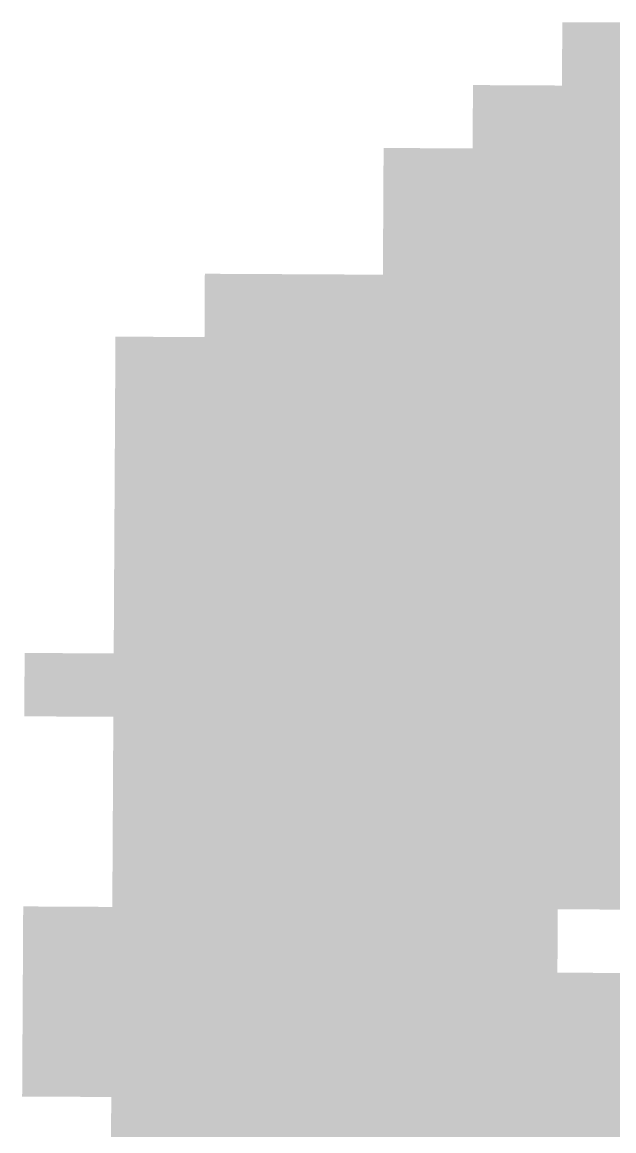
# Model space of a CAD drawing. Header units: inches. Extents: x 267136 to 306747, y 5028981 to 5062930.
# Drawn here: x 269605 to 272851, y 5035057 to 5041133 of the extents above; entities that cross this region are included whole.
import ezdxf

# ---------------------------------------------------------------- set-up
doc = ezdxf.new("R2010")
doc.units = ezdxf.units.IN
doc.header["$MEASUREMENT"] = 0

msp = doc.modelspace()

# ---------------------------------------------------------------- hatches: boundary and pattern name
for points in [[(273054.979, 5040783.504), (273022.42, 5040783.669), (272957.303, 5040783.999), (272892.184, 5040784.33), (272827.066, 5040784.661), (272761.947, 5040784.993), (272631.713, 5040785.659), (272566.594, 5040785.993), (272566.832, 5040832.298), (272567.307, 5040924.906), (272567.783, 5041017.515), (272568.258, 5041110.124), (272568.377, 5041133.276), (272633.492, 5041132.942), (272698.605, 5041132.609), (272763.721, 5041132.276), (272828.836, 5041131.944), (272893.949, 5041131.613), (272959.064, 5041131.282), (273024.178, 5041130.952), (273056.736, 5041130.787), (273056.619, 5041107.635), (273056.15, 5041015.026), (273055.682, 5040922.417), (273055.213, 5040829.809), (273054.979, 5040783.504)], [(272564.811, 5040438.71), (272499.689, 5040439.045), (272434.568, 5040439.381), (272369.445, 5040439.717), (272239.203, 5040440.391), (272174.082, 5040440.729), (272108.959, 5040441.068), (272076.398, 5040441.238), (272076.52, 5040464.39), (272077.002, 5040556.999), (272077.484, 5040649.607), (272077.969, 5040742.216), (272078.209, 5040788.521), (272110.768, 5040788.351), (272175.887, 5040788.012), (272241.004, 5040787.674), (272306.123, 5040787.336), (272436.357, 5040786.664), (272501.477, 5040786.328), (272566.594, 5040785.993), (272566.355, 5040739.689), (272565.881, 5040647.08), (272565.404, 5040554.472), (272564.93, 5040461.863), (272564.811, 5040438.71)], [(273053.223, 5040436.221), (273020.662, 5040436.386), (272955.539, 5040436.716), (272825.297, 5040437.378), (272760.176, 5040437.71), (272695.053, 5040438.043), (272629.932, 5040438.376), (272564.811, 5040438.71), (272564.93, 5040461.863), (272565.404, 5040554.472), (272565.881, 5040647.08), (272566.355, 5040739.689), (272566.594, 5040785.993), (272631.713, 5040785.659), (272761.947, 5040784.993), (272827.066, 5040784.661), (272892.184, 5040784.33), (272957.303, 5040783.999), (273022.42, 5040783.669), (273054.979, 5040783.504), (273054.744, 5040737.2), (273054.275, 5040644.591), (273053.809, 5040551.982), (273053.34, 5040459.374), (273053.223, 5040436.221)], [(272074.588, 5040093.955), (272042.025, 5040094.125), (271976.9, 5040094.465), (271846.65, 5040095.147), (271651.275, 5040096.176), (271586.15, 5040096.521), (271586.639, 5040189.129), (271587.619, 5040374.347), (271587.986, 5040443.803), (271653.109, 5040443.459), (271718.23, 5040443.115), (271783.352, 5040442.772), (271848.473, 5040442.43), (271913.596, 5040442.088), (272043.838, 5040441.408), (272076.398, 5040441.238), (272076.037, 5040371.781), (272075.555, 5040279.172), (272075.07, 5040186.564), (272074.588, 5040093.955)], [(272563.027, 5040091.428), (272497.902, 5040091.763), (272432.777, 5040092.098), (272367.652, 5040092.435), (272302.527, 5040092.771), (272237.4, 5040093.108), (272107.15, 5040093.786), (272074.588, 5040093.955), (272075.07, 5040186.564), (272075.555, 5040279.172), (272076.037, 5040371.781), (272076.398, 5040441.238), (272108.959, 5040441.068), (272174.082, 5040440.729), (272239.203, 5040440.391), (272369.445, 5040439.717), (272434.568, 5040439.381), (272499.689, 5040439.045), (272564.811, 5040438.71), (272564.453, 5040369.254), (272563.979, 5040276.646), (272563.502, 5040184.037), (272563.027, 5040091.428)], [(273051.467, 5040088.939), (273018.904, 5040089.104), (272953.777, 5040089.434), (272888.652, 5040089.764), (272758.402, 5040090.428), (272628.152, 5040091.094), (272563.027, 5040091.428), (272563.502, 5040184.037), (272563.979, 5040276.646), (272564.453, 5040369.254), (272564.811, 5040438.71), (272629.932, 5040438.376), (272695.053, 5040438.043), (272760.176, 5040437.71), (272825.297, 5040437.378), (272955.539, 5040436.716), (273020.662, 5040436.386), (273053.223, 5040436.221), (273052.871, 5040366.765), (273052.402, 5040274.156), (273051.934, 5040181.547), (273051.467, 5040088.939)], [(272072.777, 5039746.673), (272040.213, 5039746.843), (271975.084, 5039747.183), (271909.955, 5039747.524), (271844.828, 5039747.865), (271779.699, 5039748.208), (271714.57, 5039748.55), (271584.312, 5039749.238), (271584.68, 5039818.694), (271586.15, 5040096.521), (271651.275, 5040096.176), (271846.65, 5040095.147), (271976.9, 5040094.465), (272042.025, 5040094.125), (272074.588, 5040093.955), (272074.105, 5040001.347), (272073.141, 5039816.129), (272072.777, 5039746.673)], [(272561.244, 5039744.146), (272496.115, 5039744.48), (272365.857, 5039745.152), (272300.729, 5039745.489), (272235.6, 5039745.826), (272170.471, 5039746.165), (272105.342, 5039746.503), (272072.777, 5039746.673), (272073.141, 5039816.129), (272074.105, 5040001.347), (272074.588, 5040093.955), (272107.15, 5040093.786), (272237.4, 5040093.108), (272302.527, 5040092.771), (272367.652, 5040092.435), (272432.777, 5040092.098), (272563.027, 5040091.428), (272562.551, 5039998.819), (272562.076, 5039906.211), (272561.6, 5039813.602), (272561.244, 5039744.146)], [(273049.709, 5039741.656), (273017.145, 5039741.821), (272952.016, 5039742.151), (272886.889, 5039742.482), (272821.76, 5039742.813), (272756.631, 5039743.146), (272691.502, 5039743.478), (272561.244, 5039744.146), (272561.6, 5039813.602), (272562.076, 5039906.211), (272562.551, 5039998.819), (272563.027, 5040091.428), (272628.152, 5040091.094), (272758.402, 5040090.428), (272888.652, 5040089.764), (272953.777, 5040089.434), (273018.904, 5040089.104), (273051.467, 5040088.939), (273050.998, 5039996.33), (273050.529, 5039903.722), (273050.061, 5039811.113), (273049.709, 5039741.656)], [(271093.982, 5039404.559), (271061.416, 5039404.734), (270996.283, 5039405.084), (270931.15, 5039405.435), (270866.02, 5039405.787), (270800.887, 5039406.139), (270735.754, 5039406.492), (270605.488, 5039407.2), (270605.742, 5039453.504), (270607.254, 5039731.331), (270607.381, 5039754.482), (270737.639, 5039753.774), (270802.768, 5039753.421), (270867.896, 5039753.069), (270933.023, 5039752.717), (270998.152, 5039752.367), (271063.281, 5039752.016), (271095.846, 5039751.841), (271095.723, 5039728.689), (271095.225, 5039636.081), (271094.729, 5039543.472), (271094.23, 5039450.863), (271093.982, 5039404.559)], [(271582.475, 5039401.956), (271517.342, 5039402.301), (271452.211, 5039402.646), (271387.078, 5039402.993), (271321.945, 5039403.339), (271256.812, 5039403.687), (271191.68, 5039404.036), (271126.549, 5039404.384), (271093.982, 5039404.559), (271094.23, 5039450.863), (271094.729, 5039543.472), (271095.225, 5039636.081), (271095.723, 5039728.689), (271095.846, 5039751.841), (271128.41, 5039751.667), (271193.539, 5039751.317), (271258.668, 5039750.969), (271388.926, 5039750.275), (271519.184, 5039749.583), (271584.312, 5039749.238), (271584.189, 5039726.086), (271583.699, 5039633.478), (271583.209, 5039540.869), (271582.721, 5039448.26), (271582.475, 5039401.956)], [(272070.969, 5039399.391), (272038.402, 5039399.561), (271973.27, 5039399.901), (271843.004, 5039400.583), (271777.871, 5039400.925), (271712.74, 5039401.268), (271647.607, 5039401.612), (271582.475, 5039401.956), (271582.721, 5039448.26), (271583.209, 5039540.869), (271583.699, 5039633.478), (271584.189, 5039726.086), (271584.312, 5039749.238), (271714.57, 5039748.55), (271779.699, 5039748.208), (271844.828, 5039747.865), (271909.955, 5039747.524), (271975.084, 5039747.183), (272040.213, 5039746.843), (272072.777, 5039746.673), (272072.658, 5039723.521), (272072.174, 5039630.912), (272071.691, 5039538.304), (272071.209, 5039445.695), (272070.969, 5039399.391)], [(272559.461, 5039396.863), (272494.328, 5039397.198), (272429.195, 5039397.534), (272364.064, 5039397.87), (272298.932, 5039398.207), (272233.799, 5039398.544), (272168.666, 5039398.882), (272103.533, 5039399.221), (272070.969, 5039399.391), (272071.209, 5039445.695), (272071.691, 5039538.304), (272072.174, 5039630.912), (272072.658, 5039723.521), (272072.777, 5039746.673), (272105.342, 5039746.503), (272170.471, 5039746.165), (272235.6, 5039745.826), (272300.729, 5039745.489), (272365.857, 5039745.152), (272496.115, 5039744.48), (272561.244, 5039744.146), (272561.125, 5039720.994), (272560.65, 5039628.385), (272560.174, 5039535.776), (272559.699, 5039443.168), (272559.461, 5039396.863)], [(273047.953, 5039394.375), (273015.387, 5039394.539), (272950.256, 5039394.869), (272819.99, 5039395.531), (272754.857, 5039395.863), (272689.725, 5039396.196), (272624.594, 5039396.529), (272559.461, 5039396.863), (272559.699, 5039443.168), (272560.174, 5039535.776), (272560.65, 5039628.385), (272561.125, 5039720.994), (272561.244, 5039744.146), (272691.502, 5039743.478), (272756.631, 5039743.146), (272821.76, 5039742.813), (272886.889, 5039742.482), (272952.016, 5039742.151), (273017.145, 5039741.821), (273049.709, 5039741.656), (273049.592, 5039718.504), (273049.125, 5039625.896), (273048.656, 5039533.287), (273048.187, 5039440.679), (273047.953, 5039394.375)], [(270603.598, 5039059.918), (270538.463, 5039060.273), (270408.189, 5039060.985), (270343.055, 5039061.343), (270277.918, 5039061.7), (270212.781, 5039062.059), (270147.646, 5039062.418), (270115.078, 5039062.598), (270115.205, 5039085.75), (270115.717, 5039178.358), (270116.229, 5039270.967), (270116.74, 5039363.575), (270116.996, 5039409.879), (270149.562, 5039409.7), (270279.828, 5039408.982), (270344.959, 5039408.625), (270475.225, 5039407.911), (270540.357, 5039407.555), (270605.488, 5039407.2), (270604.732, 5039268.288), (270604.229, 5039175.679), (270603.725, 5039083.07), (270603.598, 5039059.918)], [(271092.117, 5039057.277), (271059.551, 5039057.452), (270994.414, 5039057.802), (270929.277, 5039058.153), (270864.143, 5039058.505), (270799.006, 5039058.857), (270733.869, 5039059.21), (270668.734, 5039059.564), (270603.598, 5039059.918), (270603.725, 5039083.07), (270604.229, 5039175.679), (270604.732, 5039268.288), (270605.488, 5039407.2), (270735.754, 5039406.492), (270800.887, 5039406.139), (270866.02, 5039405.787), (270931.15, 5039405.435), (270996.283, 5039405.084), (271061.416, 5039404.734), (271093.982, 5039404.559), (271093.734, 5039358.255), (271093.236, 5039265.646), (271092.738, 5039173.038), (271092.242, 5039080.429), (271092.117, 5039057.277)], [(271580.639, 5039054.674), (271515.502, 5039055.019), (271450.365, 5039055.364), (271385.23, 5039055.71), (271320.094, 5039056.058), (271254.957, 5039056.405), (271189.822, 5039056.753), (271124.686, 5039057.103), (271092.117, 5039057.277), (271092.242, 5039080.429), (271092.738, 5039173.038), (271093.236, 5039265.646), (271093.734, 5039358.255), (271093.982, 5039404.559), (271126.549, 5039404.384), (271191.68, 5039404.036), (271256.812, 5039403.687), (271321.945, 5039403.339), (271387.078, 5039402.993), (271452.211, 5039402.646), (271517.342, 5039402.301), (271582.475, 5039401.956), (271582.23, 5039355.651), (271581.25, 5039170.435), (271580.76, 5039077.826), (271580.639, 5039054.674)], [(272069.158, 5039052.109), (272036.59, 5039052.278), (271971.453, 5039052.619), (271906.318, 5039052.959), (271841.182, 5039053.301), (271776.045, 5039053.643), (271710.91, 5039053.986), (271645.773, 5039054.33), (271580.639, 5039054.674), (271580.76, 5039077.826), (271581.25, 5039170.435), (271582.23, 5039355.651), (271582.475, 5039401.956), (271647.607, 5039401.612), (271712.74, 5039401.268), (271777.871, 5039400.925), (271843.004, 5039400.583), (271973.27, 5039399.901), (272038.402, 5039399.561), (272070.969, 5039399.391), (272070.727, 5039353.086), (272070.244, 5039260.478), (272069.762, 5039167.869), (272069.279, 5039075.261), (272069.158, 5039052.109)], [(272557.678, 5039049.582), (272492.541, 5039049.916), (272427.406, 5039050.251), (272362.27, 5039050.588), (272297.133, 5039050.925), (272231.998, 5039051.262), (272166.861, 5039051.6), (272101.727, 5039051.939), (272069.158, 5039052.109), (272069.279, 5039075.261), (272069.762, 5039167.869), (272070.244, 5039260.478), (272070.727, 5039353.086), (272070.969, 5039399.391), (272103.533, 5039399.221), (272168.666, 5039398.882), (272233.799, 5039398.544), (272298.932, 5039398.207), (272364.064, 5039397.87), (272429.195, 5039397.534), (272494.328, 5039397.198), (272559.461, 5039396.863), (272559.223, 5039350.559), (272558.748, 5039257.951), (272558.271, 5039165.342), (272557.797, 5039072.733), (272557.678, 5039049.582)], [(273046.197, 5039047.092), (273013.629, 5039047.257), (272948.494, 5039047.587), (272883.357, 5039047.918), (272818.221, 5039048.249), (272753.086, 5039048.581), (272687.949, 5039048.914), (272622.814, 5039049.248), (272557.678, 5039049.582), (272557.797, 5039072.733), (272558.271, 5039165.342), (272558.748, 5039257.951), (272559.223, 5039350.559), (272559.461, 5039396.863), (272624.594, 5039396.529), (272689.725, 5039396.196), (272754.857, 5039395.863), (272819.99, 5039395.531), (272950.256, 5039394.869), (273015.387, 5039394.539), (273047.953, 5039394.375), (273047.719, 5039348.07), (273047.252, 5039255.461), (273046.314, 5039070.245), (273046.197, 5039047.092)], [(270601.707, 5038712.637), (270536.566, 5038712.991), (270471.428, 5038713.348), (270406.289, 5038713.704), (270341.148, 5038714.061), (270276.01, 5038714.419), (270210.869, 5038714.777), (270145.73, 5038715.136), (270113.16, 5038715.315), (270113.672, 5038807.924), (270114.184, 5038900.532), (270114.695, 5038993.142), (270115.078, 5039062.598), (270147.646, 5039062.418), (270212.781, 5039062.059), (270277.918, 5039061.7), (270343.055, 5039061.343), (270408.189, 5039060.985), (270538.463, 5039060.273), (270603.598, 5039059.918), (270603.221, 5038990.462), (270602.715, 5038897.854), (270602.211, 5038805.245), (270601.707, 5038712.637)], [(271090.254, 5038709.995), (271057.684, 5038710.17), (270992.545, 5038710.521), (270927.404, 5038710.871), (270862.266, 5038711.224), (270797.125, 5038711.575), (270731.986, 5038711.929), (270666.846, 5038712.282), (270601.707, 5038712.637), (270602.211, 5038805.245), (270602.715, 5038897.854), (270603.221, 5038990.462), (270603.598, 5039059.918), (270668.734, 5039059.564), (270733.869, 5039059.21), (270799.006, 5039058.857), (270864.143, 5039058.505), (270929.277, 5039058.153), (270994.414, 5039057.802), (271059.551, 5039057.452), (271092.117, 5039057.277), (271091.744, 5038987.82), (271091.248, 5038895.212), (271090.75, 5038802.604), (271090.254, 5038709.995)], [(271578.801, 5038707.393), (271513.662, 5038707.737), (271448.521, 5038708.083), (271383.383, 5038708.429), (271318.242, 5038708.775), (271253.104, 5038709.123), (271187.963, 5038709.472), (271122.824, 5038709.82), (271090.254, 5038709.995), (271090.75, 5038802.604), (271091.248, 5038895.212), (271091.744, 5038987.82), (271092.117, 5039057.277), (271124.686, 5039057.103), (271189.822, 5039056.753), (271254.957, 5039056.405), (271320.094, 5039056.058), (271385.23, 5039055.71), (271450.365, 5039055.364), (271580.639, 5039054.674), (271580.27, 5038985.218), (271579.781, 5038892.609), (271578.801, 5038707.393)], [(272067.348, 5038704.827), (272034.777, 5038704.997), (271969.639, 5038705.337), (271904.498, 5038705.678), (271839.359, 5038706.02), (271774.219, 5038706.361), (271709.08, 5038706.704), (271643.939, 5038707.048), (271578.801, 5038707.393), (271579.781, 5038892.609), (271580.27, 5038985.218), (271580.639, 5039054.674), (271645.773, 5039054.33), (271710.91, 5039053.986), (271776.045, 5039053.643), (271841.182, 5039053.301), (271906.318, 5039052.959), (271971.453, 5039052.619), (272036.59, 5039052.278), (272069.158, 5039052.109), (272068.795, 5038982.652), (272068.312, 5038890.044), (272067.83, 5038797.436), (272067.348, 5038704.827)], [(272555.895, 5038702.3), (272490.756, 5038702.635), (272425.615, 5038702.97), (272360.477, 5038703.306), (272295.336, 5038703.643), (272230.197, 5038703.98), (272165.057, 5038704.318), (272099.918, 5038704.657), (272067.348, 5038704.827), (272067.83, 5038797.436), (272068.312, 5038890.044), (272068.795, 5038982.652), (272069.158, 5039052.109), (272101.727, 5039051.939), (272166.861, 5039051.6), (272231.998, 5039051.262), (272297.133, 5039050.925), (272362.27, 5039050.588), (272427.406, 5039050.251), (272492.541, 5039049.916), (272557.678, 5039049.582), (272557.32, 5038980.125), (272556.846, 5038887.517), (272556.369, 5038794.908), (272555.895, 5038702.3)], [(273044.441, 5038699.811), (273011.871, 5038699.976), (272946.732, 5038700.306), (272881.592, 5038700.636), (272816.453, 5038700.968), (272751.312, 5038701.3), (272686.174, 5038701.632), (272621.033, 5038701.966), (272555.895, 5038702.3), (272556.369, 5038794.908), (272556.846, 5038887.517), (272557.32, 5038980.125), (272557.678, 5039049.582), (272622.814, 5039049.248), (272687.949, 5039048.914), (272753.086, 5039048.581), (272818.221, 5039048.249), (272883.357, 5039047.918), (272948.494, 5039047.587), (273013.629, 5039047.257), (273046.197, 5039047.092), (273045.846, 5038977.636), (273045.379, 5038885.027), (273044.441, 5038699.811)], [(270599.816, 5038365.354), (270534.672, 5038365.71), (270469.529, 5038366.065), (270404.387, 5038366.422), (270339.244, 5038366.779), (270274.1, 5038367.137), (270208.957, 5038367.495), (270143.814, 5038367.854), (270111.242, 5038368.034), (270111.625, 5038437.49), (270112.137, 5038530.099), (270112.648, 5038622.707), (270113.16, 5038715.315), (270145.73, 5038715.136), (270210.869, 5038714.777), (270276.01, 5038714.419), (270341.148, 5038714.061), (270406.289, 5038713.704), (270471.428, 5038713.348), (270536.566, 5038712.991), (270601.707, 5038712.637), (270601.203, 5038620.028), (270600.699, 5038527.42), (270600.193, 5038434.812), (270599.816, 5038365.354)], [(271088.391, 5038362.714), (271055.818, 5038362.889), (270990.676, 5038363.239), (270925.531, 5038363.59), (270860.389, 5038363.941), (270795.246, 5038364.294), (270730.102, 5038364.646), (270664.959, 5038365.001), (270599.816, 5038365.354), (270600.193, 5038434.812), (270600.699, 5038527.42), (270601.203, 5038620.028), (270601.707, 5038712.637), (270666.846, 5038712.282), (270731.986, 5038711.929), (270797.125, 5038711.575), (270862.266, 5038711.224), (270927.404, 5038710.871), (270992.545, 5038710.521), (271057.684, 5038710.17), (271090.254, 5038709.995), (271089.756, 5038617.387), (271089.26, 5038524.778), (271088.762, 5038432.17), (271088.391, 5038362.714)], [(271576.963, 5038360.11), (271511.82, 5038360.455), (271446.678, 5038360.801), (271381.535, 5038361.147), (271316.391, 5038361.494), (271186.105, 5038362.19), (271120.961, 5038362.539), (271088.391, 5038362.714), (271088.762, 5038432.17), (271089.26, 5038524.778), (271089.756, 5038617.387), (271090.254, 5038709.995), (271122.824, 5038709.82), (271187.963, 5038709.472), (271253.104, 5038709.123), (271318.242, 5038708.775), (271383.383, 5038708.429), (271448.521, 5038708.083), (271513.662, 5038707.737), (271578.801, 5038707.393), (271578.311, 5038614.783), (271577.82, 5038522.175), (271577.332, 5038429.566), (271576.963, 5038360.11)], [(272065.537, 5038357.545), (272032.967, 5038357.715), (271967.822, 5038358.056), (271902.68, 5038358.396), (271837.537, 5038358.737), (271772.393, 5038359.08), (271707.25, 5038359.423), (271642.107, 5038359.767), (271576.963, 5038360.11), (271577.332, 5038429.566), (271577.82, 5038522.175), (271578.311, 5038614.783), (271578.801, 5038707.393), (271643.939, 5038707.048), (271709.08, 5038706.704), (271774.219, 5038706.361), (271839.359, 5038706.02), (271904.498, 5038705.678), (271969.639, 5038705.337), (272034.777, 5038704.997), (272067.348, 5038704.827), (272066.865, 5038612.219), (272066.383, 5038519.61), (272065.9, 5038427.002), (272065.537, 5038357.545)], [(272554.111, 5038355.018), (272488.969, 5038355.353), (272423.826, 5038355.688), (272358.682, 5038356.024), (272228.396, 5038356.698), (272163.252, 5038357.037), (272098.109, 5038357.376), (272065.537, 5038357.545), (272065.9, 5038427.002), (272066.383, 5038519.61), (272066.865, 5038612.219), (272067.348, 5038704.827), (272099.918, 5038704.657), (272165.057, 5038704.318), (272230.197, 5038703.98), (272295.336, 5038703.643), (272360.477, 5038703.306), (272425.615, 5038702.97), (272490.756, 5038702.635), (272555.895, 5038702.3), (272555.42, 5038609.691), (272554.943, 5038517.083), (272554.469, 5038424.475), (272554.111, 5038355.018)], [(273042.686, 5038352.529), (273010.113, 5038352.693), (272944.971, 5038353.023), (272879.828, 5038353.354), (272814.684, 5038353.686), (272749.541, 5038354.018), (272684.398, 5038354.351), (272619.254, 5038354.684), (272554.111, 5038355.018), (272554.469, 5038424.475), (272554.943, 5038517.083), (272555.42, 5038609.691), (272555.895, 5038702.3), (272621.033, 5038701.966), (272686.174, 5038701.632), (272751.312, 5038701.3), (272816.453, 5038700.968), (272881.592, 5038700.636), (272946.732, 5038700.306), (273011.871, 5038699.976), (273044.441, 5038699.811), (273043.973, 5038607.202), (273043.506, 5038514.594), (273043.037, 5038421.985), (273042.686, 5038352.529)], [(270597.926, 5038018.073), (270532.777, 5038018.429), (270467.631, 5038018.784), (270402.484, 5038019.141), (270337.338, 5038019.498), (270272.191, 5038019.855), (270207.045, 5038020.214), (270141.898, 5038020.573), (270109.324, 5038020.753), (270109.58, 5038067.057), (270110.604, 5038252.273), (270111.113, 5038344.882), (270111.242, 5038368.034), (270143.814, 5038367.854), (270208.957, 5038367.495), (270274.1, 5038367.137), (270339.244, 5038366.779), (270404.387, 5038366.422), (270469.529, 5038366.065), (270534.672, 5038365.71), (270599.816, 5038365.354), (270599.689, 5038342.203), (270599.186, 5038249.595), (270598.682, 5038156.986), (270598.178, 5038064.378), (270597.926, 5038018.073)], [(271086.525, 5038015.433), (271053.953, 5038015.607), (270988.807, 5038015.958), (270923.658, 5038016.309), (270858.512, 5038016.66), (270793.365, 5038017.013), (270728.219, 5038017.365), (270663.072, 5038017.719), (270597.926, 5038018.073), (270598.178, 5038064.378), (270598.682, 5038156.986), (270599.186, 5038249.595), (270599.689, 5038342.203), (270599.816, 5038365.354), (270664.959, 5038365.001), (270730.102, 5038364.646), (270795.246, 5038364.294), (270860.389, 5038363.941), (270925.531, 5038363.59), (270990.676, 5038363.239), (271055.818, 5038362.889), (271088.391, 5038362.714), (271088.266, 5038339.562), (271087.77, 5038246.953), (271087.271, 5038154.345), (271086.775, 5038061.736), (271086.525, 5038015.433)], [(271575.127, 5038012.829), (271509.98, 5038013.174), (271444.834, 5038013.52), (271379.687, 5038013.866), (271314.539, 5038014.213), (271249.393, 5038014.561), (271184.246, 5038014.908), (271119.1, 5038015.258), (271086.525, 5038015.433), (271086.775, 5038061.736), (271087.271, 5038154.345), (271087.77, 5038246.953), (271088.266, 5038339.562), (271088.391, 5038362.714), (271120.961, 5038362.539), (271186.105, 5038362.19), (271316.391, 5038361.494), (271381.535, 5038361.147), (271446.678, 5038360.801), (271511.82, 5038360.455), (271576.963, 5038360.11), (271576.842, 5038336.958), (271576.352, 5038244.35), (271575.861, 5038151.741), (271575.371, 5038059.133), (271575.127, 5038012.829)], [(272063.729, 5038010.264), (272031.154, 5038010.434), (271966.008, 5038010.773), (271900.861, 5038011.114), (271835.715, 5038011.456), (271770.566, 5038011.799), (271705.42, 5038012.142), (271640.273, 5038012.485), (271575.127, 5038012.829), (271575.371, 5038059.133), (271575.861, 5038151.741), (271576.352, 5038244.35), (271576.842, 5038336.958), (271576.963, 5038360.11), (271642.107, 5038359.767), (271707.25, 5038359.423), (271772.393, 5038359.08), (271837.537, 5038358.737), (271902.68, 5038358.396), (271967.822, 5038358.056), (272032.967, 5038357.715), (272065.537, 5038357.545), (272065.418, 5038334.394), (272064.934, 5038241.785), (272064.451, 5038149.177), (272063.969, 5038056.568), (272063.729, 5038010.264)], [(272552.328, 5038007.736), (272487.182, 5038008.071), (272422.035, 5038008.407), (272356.889, 5038008.743), (272291.742, 5038009.08), (272226.596, 5038009.417), (272161.447, 5038009.756), (272096.301, 5038010.094), (272063.729, 5038010.264), (272063.969, 5038056.568), (272064.451, 5038149.177), (272064.934, 5038241.785), (272065.418, 5038334.394), (272065.537, 5038357.545), (272098.109, 5038357.376), (272163.252, 5038357.037), (272228.396, 5038356.698), (272358.682, 5038356.024), (272423.826, 5038355.688), (272488.969, 5038355.353), (272554.111, 5038355.018), (272553.992, 5038331.866), (272553.518, 5038239.258), (272553.041, 5038146.649), (272552.566, 5038054.041), (272552.328, 5038007.736)], [(273040.93, 5038005.247), (273008.355, 5038005.412), (272943.209, 5038005.742), (272878.062, 5038006.073), (272812.916, 5038006.404), (272747.77, 5038006.736), (272682.623, 5038007.069), (272617.477, 5038007.402), (272552.328, 5038007.736), (272552.566, 5038054.041), (272553.041, 5038146.649), (272553.518, 5038239.258), (272553.992, 5038331.866), (272554.111, 5038355.018), (272619.254, 5038354.684), (272684.398, 5038354.351), (272749.541, 5038354.018), (272814.684, 5038353.686), (272879.828, 5038353.354), (272944.971, 5038353.023), (273010.113, 5038352.693), (273042.686, 5038352.529), (273042.568, 5038329.377), (273042.1, 5038236.769), (273041.633, 5038144.16), (273041.164, 5038051.552), (273040.93, 5038005.247)], [(270596.035, 5037670.792), (270530.885, 5037671.147), (270465.734, 5037671.503), (270400.584, 5037671.859), (270335.434, 5037672.217), (270270.283, 5037672.574), (270205.133, 5037672.933), (270139.982, 5037673.292), (270107.406, 5037673.472), (270107.535, 5037696.624), (270108.045, 5037789.232), (270108.557, 5037881.84), (270109.068, 5037974.448), (270109.324, 5038020.753), (270141.898, 5038020.573), (270207.045, 5038020.214), (270272.191, 5038019.855), (270337.338, 5038019.498), (270402.484, 5038019.141), (270467.631, 5038018.784), (270532.777, 5038018.429), (270597.926, 5038018.073), (270597.674, 5037971.77), (270597.168, 5037879.161), (270596.664, 5037786.553), (270596.16, 5037693.944), (270596.035, 5037670.792)], [(271084.662, 5037668.151), (271052.088, 5037668.326), (270986.937, 5037668.677), (270921.787, 5037669.027), (270856.637, 5037669.379), (270791.486, 5037669.731), (270661.186, 5037670.437), (270596.035, 5037670.792), (270596.16, 5037693.944), (270596.664, 5037786.553), (270597.168, 5037879.161), (270597.674, 5037971.77), (270597.926, 5038018.073), (270663.072, 5038017.719), (270728.219, 5038017.365), (270793.365, 5038017.013), (270858.512, 5038016.66), (270923.658, 5038016.309), (270988.807, 5038015.958), (271053.953, 5038015.607), (271086.525, 5038015.433), (271086.277, 5037969.128), (271085.781, 5037876.52), (271085.283, 5037783.911), (271084.787, 5037691.303), (271084.662, 5037668.151)], [(271573.291, 5037665.548), (271508.141, 5037665.893), (271442.99, 5037666.238), (271377.84, 5037666.585), (271312.689, 5037666.932), (271247.539, 5037667.279), (271182.389, 5037667.627), (271117.238, 5037667.977), (271084.662, 5037668.151), (271084.787, 5037691.303), (271085.283, 5037783.911), (271085.781, 5037876.52), (271086.277, 5037969.128), (271086.525, 5038015.433), (271119.1, 5038015.258), (271184.246, 5038014.908), (271249.393, 5038014.561), (271314.539, 5038014.213), (271379.687, 5038013.866), (271444.834, 5038013.52), (271509.98, 5038013.174), (271575.127, 5038012.829), (271574.883, 5037966.525), (271574.393, 5037873.917), (271573.902, 5037781.309), (271573.412, 5037688.7), (271573.291, 5037665.548)], [(272061.918, 5037662.982), (272029.344, 5037663.152), (271964.193, 5037663.492), (271899.043, 5037663.833), (271833.893, 5037664.175), (271768.742, 5037664.518), (271703.592, 5037664.86), (271638.441, 5037665.204), (271573.291, 5037665.548), (271573.412, 5037688.7), (271573.902, 5037781.309), (271574.393, 5037873.917), (271574.883, 5037966.525), (271575.127, 5038012.829), (271640.273, 5038012.485), (271705.42, 5038012.142), (271770.566, 5038011.799), (271835.715, 5038011.456), (271900.861, 5038011.114), (271966.008, 5038010.773), (272031.154, 5038010.434), (272063.729, 5038010.264), (272063.486, 5037963.96), (272063.004, 5037871.352), (272062.521, 5037778.743), (272062.039, 5037686.135), (272061.918, 5037662.982)], [(272550.547, 5037660.455), (272485.396, 5037660.79), (272355.096, 5037661.462), (272289.945, 5037661.799), (272224.795, 5037662.136), (272159.645, 5037662.475), (272094.494, 5037662.812), (272061.918, 5037662.982), (272062.039, 5037686.135), (272062.521, 5037778.743), (272063.004, 5037871.352), (272063.486, 5037963.96), (272063.729, 5038010.264), (272096.301, 5038010.094), (272161.447, 5038009.756), (272226.596, 5038009.417), (272291.742, 5038009.08), (272356.889, 5038008.743), (272422.035, 5038008.407), (272487.182, 5038008.071), (272552.328, 5038007.736), (272552.092, 5037961.433), (272551.615, 5037868.824), (272551.141, 5037776.216), (272550.664, 5037683.607), (272550.547, 5037660.455)], [(273039.174, 5037657.966), (273006.6, 5037658.131), (272941.449, 5037658.461), (272876.299, 5037658.792), (272811.148, 5037659.123), (272745.998, 5037659.455), (272680.848, 5037659.788), (272615.697, 5037660.121), (272550.547, 5037660.455), (272550.664, 5037683.607), (272551.141, 5037776.216), (272551.615, 5037868.824), (272552.092, 5037961.433), (272552.328, 5038007.736), (272617.477, 5038007.402), (272682.623, 5038007.069), (272747.77, 5038006.736), (272812.916, 5038006.404), (272878.062, 5038006.073), (272943.209, 5038005.742), (273008.355, 5038005.412), (273040.93, 5038005.247), (273040.695, 5037958.943), (273040.227, 5037866.335), (273039.76, 5037773.727), (273039.291, 5037681.118), (273039.174, 5037657.966)], [(270105.488, 5037326.19), (270072.912, 5037326.37), (269942.604, 5037327.092), (269877.449, 5037327.454), (269812.295, 5037327.816), (269747.143, 5037328.18), (269681.988, 5037328.543), (269616.834, 5037328.908), (269617.352, 5037421.516), (269617.871, 5037514.124), (269618.389, 5037606.732), (269618.779, 5037676.188), (269683.93, 5037675.824), (269814.23, 5037675.098), (269879.381, 5037674.735), (269944.531, 5037674.373), (270009.682, 5037674.012), (270074.832, 5037673.651), (270107.406, 5037673.472), (270107.023, 5037604.016), (270106.512, 5037511.407), (270106, 5037418.799), (270105.488, 5037326.19)], [(270594.145, 5037323.512), (270528.99, 5037323.866), (270398.682, 5037324.578), (270333.527, 5037324.936), (270268.373, 5037325.293), (270203.221, 5037325.651), (270138.066, 5037326.011), (270105.488, 5037326.19), (270106, 5037418.799), (270106.512, 5037511.407), (270107.023, 5037604.016), (270107.406, 5037673.472), (270139.982, 5037673.292), (270205.133, 5037672.933), (270270.283, 5037672.574), (270335.434, 5037672.217), (270400.584, 5037671.859), (270465.734, 5037671.503), (270530.885, 5037671.147), (270596.035, 5037670.792), (270595.656, 5037601.336), (270595.152, 5037508.728), (270594.648, 5037416.119), (270594.145, 5037323.512)], [(271082.799, 5037320.87), (271050.221, 5037321.045), (270985.068, 5037321.396), (270919.914, 5037321.746), (270854.76, 5037322.098), (270789.605, 5037322.45), (270724.451, 5037322.804), (270659.297, 5037323.157), (270594.145, 5037323.512), (270594.648, 5037416.119), (270595.152, 5037508.728), (270595.656, 5037601.336), (270596.035, 5037670.792), (270661.186, 5037670.437), (270791.486, 5037669.731), (270856.637, 5037669.379), (270921.787, 5037669.027), (270986.937, 5037668.677), (271052.088, 5037668.326), (271084.662, 5037668.151), (271084.289, 5037598.695), (271083.793, 5037506.087), (271083.295, 5037413.479), (271082.799, 5037320.87)], [(271571.453, 5037318.267), (271506.299, 5037318.611), (271441.146, 5037318.957), (271375.992, 5037319.304), (271310.838, 5037319.65), (271245.684, 5037319.998), (271180.529, 5037320.347), (271115.375, 5037320.695), (271082.799, 5037320.87), (271083.295, 5037413.479), (271083.793, 5037506.087), (271084.289, 5037598.695), (271084.662, 5037668.151), (271117.238, 5037667.977), (271182.389, 5037667.627), (271247.539, 5037667.279), (271312.689, 5037666.932), (271377.84, 5037666.585), (271442.99, 5037666.238), (271508.141, 5037665.893), (271573.291, 5037665.548), (271572.924, 5037596.092), (271572.434, 5037503.483), (271571.943, 5037410.875), (271571.453, 5037318.267)], [(272060.109, 5037315.701), (272027.531, 5037315.871), (271897.223, 5037316.553), (271832.07, 5037316.894), (271766.916, 5037317.236), (271701.762, 5037317.579), (271636.607, 5037317.923), (271571.453, 5037318.267), (271571.943, 5037410.875), (271572.434, 5037503.483), (271572.924, 5037596.092), (271573.291, 5037665.548), (271638.441, 5037665.204), (271703.592, 5037664.86), (271768.742, 5037664.518), (271833.893, 5037664.175), (271899.043, 5037663.833), (271964.193, 5037663.492), (272029.344, 5037663.152), (272061.918, 5037662.982), (272061.557, 5037593.526), (272061.074, 5037500.918), (272060.592, 5037408.31), (272060.109, 5037315.701)], [(272548.764, 5037313.175), (272483.609, 5037313.509), (272353.301, 5037314.181), (272288.148, 5037314.518), (272222.994, 5037314.854), (272092.686, 5037315.532), (272060.109, 5037315.701), (272060.592, 5037408.31), (272061.074, 5037500.918), (272061.557, 5037593.526), (272061.918, 5037662.982), (272094.494, 5037662.812), (272159.645, 5037662.475), (272224.795, 5037662.136), (272289.945, 5037661.799), (272355.096, 5037661.462), (272485.396, 5037660.79), (272550.547, 5037660.455), (272550.189, 5037590.999), (272549.715, 5037498.391), (272549.238, 5037405.782), (272548.764, 5037313.175)], [(273037.418, 5037310.686), (273004.842, 5037310.85), (272939.687, 5037311.18), (272809.379, 5037311.842), (272744.225, 5037312.174), (272679.072, 5037312.507), (272613.918, 5037312.84), (272548.764, 5037313.175), (272549.238, 5037405.782), (272549.715, 5037498.391), (272550.189, 5037590.999), (272550.547, 5037660.455), (272615.697, 5037660.121), (272680.848, 5037659.788), (272745.998, 5037659.455), (272811.148, 5037659.123), (272876.299, 5037658.792), (272941.449, 5037658.461), (273006.6, 5037658.131), (273039.174, 5037657.966), (273038.822, 5037588.51), (273038.355, 5037495.901), (273037.887, 5037403.293), (273037.418, 5037310.686)], [(270592.254, 5036976.23), (270527.096, 5036976.586), (270461.937, 5036976.941), (270396.781, 5036977.298), (270331.623, 5036977.654), (270266.465, 5036978.013), (270201.307, 5036978.371), (270136.15, 5036978.729), (270103.57, 5036978.91), (270103.955, 5037048.366), (270104.467, 5037140.974), (270104.977, 5037233.582), (270105.488, 5037326.19), (270138.066, 5037326.011), (270203.221, 5037325.651), (270268.373, 5037325.293), (270333.527, 5037324.936), (270398.682, 5037324.578), (270528.99, 5037323.866), (270594.145, 5037323.512), (270593.639, 5037230.903), (270592.631, 5037045.687), (270592.254, 5036976.23)], [(271080.936, 5036973.589), (271048.355, 5036973.764), (270983.199, 5036974.114), (270918.041, 5036974.466), (270852.883, 5036974.817), (270787.727, 5036975.169), (270722.568, 5036975.522), (270657.41, 5036975.876), (270592.254, 5036976.23), (270592.631, 5037045.687), (270593.639, 5037230.903), (270594.145, 5037323.512), (270659.297, 5037323.157), (270724.451, 5037322.804), (270789.605, 5037322.45), (270854.76, 5037322.098), (270919.914, 5037321.746), (270985.068, 5037321.396), (271050.221, 5037321.045), (271082.799, 5037320.87), (271082.301, 5037228.262), (271081.805, 5037135.653), (271081.309, 5037043.045), (271080.936, 5036973.589)], [(271569.617, 5036970.986), (271504.459, 5036971.331), (271439.303, 5036971.677), (271374.145, 5036972.022), (271308.986, 5036972.37), (271243.828, 5036972.717), (271178.672, 5036973.065), (271113.514, 5036973.414), (271080.936, 5036973.589), (271081.309, 5037043.045), (271081.805, 5037135.653), (271082.301, 5037228.262), (271082.799, 5037320.87), (271115.375, 5037320.695), (271180.529, 5037320.347), (271245.684, 5037319.998), (271310.838, 5037319.65), (271375.992, 5037319.304), (271441.146, 5037318.957), (271506.299, 5037318.611), (271571.453, 5037318.267), (271570.963, 5037225.658), (271570.475, 5037133.051), (271569.984, 5037040.442), (271569.617, 5036970.986)], [(272058.299, 5036968.421), (272025.721, 5036968.591), (271960.562, 5036968.931), (271895.404, 5036969.271), (271830.248, 5036969.613), (271765.09, 5036969.955), (271699.932, 5036970.298), (271634.775, 5036970.642), (271569.617, 5036970.986), (271569.984, 5037040.442), (271570.475, 5037133.051), (271570.963, 5037225.658), (271571.453, 5037318.267), (271636.607, 5037317.923), (271701.762, 5037317.579), (271766.916, 5037317.236), (271832.07, 5037316.894), (271897.223, 5037316.553), (272027.531, 5037315.871), (272060.109, 5037315.701), (272059.627, 5037223.094), (272059.143, 5037130.485), (272058.66, 5037037.877), (272058.299, 5036968.421)], [(272546.98, 5036965.894), (272481.824, 5036966.229), (272416.666, 5036966.563), (272351.508, 5036966.899), (272286.352, 5036967.236), (272221.193, 5036967.574), (272156.035, 5036967.912), (272090.877, 5036968.251), (272058.299, 5036968.421), (272058.66, 5037037.877), (272059.143, 5037130.485), (272059.627, 5037223.094), (272060.109, 5037315.701), (272092.686, 5037315.532), (272222.994, 5037314.854), (272288.148, 5037314.518), (272353.301, 5037314.181), (272483.609, 5037313.509), (272548.764, 5037313.175), (272548.289, 5037220.566), (272547.812, 5037127.958), (272547.338, 5037035.35), (272546.98, 5036965.894)], [(273035.662, 5036963.404), (273003.084, 5036963.569), (272937.926, 5036963.899), (272872.77, 5036964.229), (272807.611, 5036964.562), (272742.453, 5036964.894), (272677.297, 5036965.226), (272612.139, 5036965.56), (272546.98, 5036965.894), (272547.338, 5037035.35), (272547.812, 5037127.958), (272548.289, 5037220.566), (272548.764, 5037313.175), (272613.918, 5037312.84), (272679.072, 5037312.507), (272744.225, 5037312.174), (272809.379, 5037311.842), (272939.687, 5037311.18), (273004.842, 5037310.85), (273037.418, 5037310.686), (273036.951, 5037218.077), (273036.482, 5037125.469), (273036.014, 5037032.86), (273035.662, 5036963.404)], [(270590.363, 5036628.95), (270525.201, 5036629.305), (270460.041, 5036629.66), (270394.879, 5036630.017), (270329.719, 5036630.374), (270264.557, 5036630.731), (270199.396, 5036631.09), (270134.234, 5036631.449), (270101.654, 5036631.629), (270101.91, 5036677.934), (270102.42, 5036770.541), (270102.932, 5036863.149), (270103.443, 5036955.758), (270103.57, 5036978.91), (270136.15, 5036978.729), (270201.307, 5036978.371), (270266.465, 5036978.013), (270331.623, 5036977.654), (270396.781, 5036977.298), (270461.937, 5036976.941), (270527.096, 5036976.586), (270592.254, 5036976.23), (270592.127, 5036953.078), (270591.623, 5036860.471), (270591.119, 5036767.862), (270590.363, 5036628.95)], [(271079.072, 5036626.309), (271046.49, 5036626.483), (270981.33, 5036626.834), (270916.168, 5036627.185), (270851.008, 5036627.536), (270785.846, 5036627.889), (270720.686, 5036628.242), (270655.523, 5036628.596), (270590.363, 5036628.95), (270591.119, 5036767.862), (270591.623, 5036860.471), (270592.127, 5036953.078), (270592.254, 5036976.23), (270657.41, 5036975.876), (270722.568, 5036975.522), (270787.727, 5036975.169), (270852.883, 5036974.817), (270918.041, 5036974.466), (270983.199, 5036974.114), (271048.355, 5036973.764), (271080.936, 5036973.589), (271080.811, 5036950.437), (271080.314, 5036857.829), (271079.816, 5036765.221), (271079.32, 5036672.612), (271079.072, 5036626.309)], [(271567.781, 5036623.705), (271502.619, 5036624.05), (271437.459, 5036624.396), (271372.297, 5036624.742), (271307.137, 5036625.089), (271241.975, 5036625.437), (271176.812, 5036625.785), (271111.652, 5036626.134), (271079.072, 5036626.309), (271079.32, 5036672.612), (271079.816, 5036765.221), (271080.314, 5036857.829), (271080.811, 5036950.437), (271080.936, 5036973.589), (271113.514, 5036973.414), (271178.672, 5036973.065), (271243.828, 5036972.717), (271308.986, 5036972.37), (271374.145, 5036972.022), (271439.303, 5036971.677), (271504.459, 5036971.331), (271569.617, 5036970.986), (271569.494, 5036947.834), (271569.006, 5036855.226), (271568.516, 5036762.617), (271568.025, 5036670.01), (271567.781, 5036623.705)], [(272056.49, 5036621.14), (272023.908, 5036621.31), (271958.748, 5036621.65), (271893.586, 5036621.991), (271828.426, 5036622.332), (271763.264, 5036622.675), (271698.104, 5036623.018), (271632.941, 5036623.361), (271567.781, 5036623.705), (271568.025, 5036670.01), (271568.516, 5036762.617), (271569.006, 5036855.226), (271569.494, 5036947.834), (271569.617, 5036970.986), (271634.775, 5036970.642), (271699.932, 5036970.298), (271765.09, 5036969.955), (271830.248, 5036969.613), (271895.404, 5036969.271), (271960.562, 5036968.931), (272025.721, 5036968.591), (272058.299, 5036968.421), (272058.178, 5036945.269), (272057.695, 5036852.66), (272057.213, 5036760.053), (272056.73, 5036667.444), (272056.49, 5036621.14)], [(272545.199, 5036618.613), (272480.037, 5036618.947), (272414.877, 5036619.283), (272349.715, 5036619.619), (272284.555, 5036619.956), (272219.393, 5036620.294), (272154.23, 5036620.632), (272089.07, 5036620.971), (272056.49, 5036621.14), (272056.73, 5036667.444), (272057.213, 5036760.053), (272057.695, 5036852.66), (272058.178, 5036945.269), (272058.299, 5036968.421), (272090.877, 5036968.251), (272156.035, 5036967.912), (272221.193, 5036967.574), (272286.352, 5036967.236), (272351.508, 5036966.899), (272416.666, 5036966.563), (272481.824, 5036966.229), (272546.98, 5036965.894), (272546.861, 5036942.741), (272546.387, 5036850.133), (272545.912, 5036757.525), (272545.436, 5036664.917), (272545.199, 5036618.613)], [(273033.908, 5036616.124), (273001.326, 5036616.288), (272936.166, 5036616.618), (272871.004, 5036616.949), (272805.844, 5036617.28), (272740.682, 5036617.612), (272675.521, 5036617.945), (272610.359, 5036618.278), (272545.199, 5036618.613), (272545.436, 5036664.917), (272545.912, 5036757.525), (272546.387, 5036850.133), (272546.861, 5036942.741), (272546.98, 5036965.894), (272612.139, 5036965.56), (272677.297, 5036965.226), (272742.453, 5036964.894), (272807.611, 5036964.562), (272872.77, 5036964.229), (272937.926, 5036963.899), (273003.084, 5036963.569), (273035.662, 5036963.404), (273035.547, 5036940.252), (273035.078, 5036847.645), (273034.609, 5036755.036), (273034.143, 5036662.428), (273033.908, 5036616.124)], [(270588.473, 5036281.669), (270523.307, 5036282.024), (270392.979, 5036282.736), (270327.812, 5036283.094), (270262.648, 5036283.451), (270197.484, 5036283.81), (270132.318, 5036284.169), (270099.736, 5036284.349), (270099.863, 5036307.501), (270100.375, 5036400.108), (270100.887, 5036492.717), (270101.398, 5036585.325), (270101.654, 5036631.629), (270134.234, 5036631.449), (270199.396, 5036631.09), (270264.557, 5036630.731), (270329.719, 5036630.374), (270394.879, 5036630.017), (270460.041, 5036629.66), (270525.201, 5036629.305), (270590.363, 5036628.95), (270589.607, 5036490.038), (270589.102, 5036397.43), (270588.598, 5036304.821), (270588.473, 5036281.669)], [(271077.209, 5036279.028), (271044.625, 5036279.203), (270979.461, 5036279.554), (270914.297, 5036279.904), (270849.131, 5036280.256), (270783.967, 5036280.608), (270718.803, 5036280.961), (270653.637, 5036281.315), (270588.473, 5036281.669), (270588.598, 5036304.821), (270589.102, 5036397.43), (270589.607, 5036490.038), (270590.363, 5036628.95), (270655.523, 5036628.596), (270720.686, 5036628.242), (270785.846, 5036627.889), (270851.008, 5036627.536), (270916.168, 5036627.185), (270981.33, 5036626.834), (271046.49, 5036626.483), (271079.072, 5036626.309), (271078.822, 5036580.005), (271078.326, 5036487.396), (271077.83, 5036394.788), (271077.332, 5036302.18), (271077.209, 5036279.028)], [(271565.943, 5036276.425), (271500.779, 5036276.77), (271435.615, 5036277.115), (271370.449, 5036277.462), (271240.121, 5036278.156), (271174.955, 5036278.505), (271109.791, 5036278.854), (271077.209, 5036279.028), (271077.332, 5036302.18), (271077.83, 5036394.788), (271078.326, 5036487.396), (271078.822, 5036580.005), (271079.072, 5036626.309), (271111.652, 5036626.134), (271176.812, 5036625.785), (271241.975, 5036625.437), (271307.137, 5036625.089), (271372.297, 5036624.742), (271437.459, 5036624.396), (271502.619, 5036624.05), (271567.781, 5036623.705), (271567.535, 5036577.401), (271567.047, 5036484.793), (271566.557, 5036392.185), (271566.066, 5036299.577), (271565.943, 5036276.425)], [(272054.68, 5036273.859), (272022.098, 5036274.029), (271956.934, 5036274.37), (271891.768, 5036274.711), (271826.604, 5036275.052), (271761.439, 5036275.395), (271696.273, 5036275.737), (271631.109, 5036276.081), (271565.943, 5036276.425), (271566.066, 5036299.577), (271566.557, 5036392.185), (271567.047, 5036484.793), (271567.535, 5036577.401), (271567.781, 5036623.705), (271632.941, 5036623.361), (271698.104, 5036623.018), (271763.264, 5036622.675), (271828.426, 5036622.332), (271893.586, 5036621.991), (271958.748, 5036621.65), (272023.908, 5036621.31), (272056.49, 5036621.14), (272056.248, 5036574.836), (272055.766, 5036482.228), (272055.283, 5036389.62), (272054.801, 5036297.012), (272054.68, 5036273.859)], [(272543.416, 5036271.332), (272478.252, 5036271.667), (272413.086, 5036272.003), (272347.922, 5036272.339), (272282.758, 5036272.676), (272217.592, 5036273.013), (272152.428, 5036273.352), (272087.262, 5036273.69), (272054.68, 5036273.859), (272054.801, 5036297.012), (272055.283, 5036389.62), (272055.766, 5036482.228), (272056.248, 5036574.836), (272056.49, 5036621.14), (272089.07, 5036620.971), (272154.23, 5036620.632), (272219.393, 5036620.294), (272284.555, 5036619.956), (272349.715, 5036619.619), (272414.877, 5036619.283), (272480.037, 5036618.947), (272545.199, 5036618.613), (272544.961, 5036572.309), (272544.486, 5036479.7), (272544.01, 5036387.093), (272543.535, 5036294.484), (272543.416, 5036271.332)], [(273032.152, 5036268.843), (272999.57, 5036269.008), (272934.404, 5036269.338), (272804.076, 5036270), (272738.91, 5036270.332), (272608.582, 5036270.998), (272543.416, 5036271.332), (272543.535, 5036294.484), (272544.01, 5036387.093), (272544.486, 5036479.7), (272544.961, 5036572.309), (272545.199, 5036618.613), (272610.359, 5036618.278), (272675.521, 5036617.945), (272740.682, 5036617.612), (272805.844, 5036617.28), (272871.004, 5036616.949), (272936.166, 5036616.618), (273001.326, 5036616.288), (273033.908, 5036616.124), (273033.674, 5036569.819), (273033.205, 5036477.211), (273032.738, 5036384.604), (273032.27, 5036291.995), (273032.152, 5036268.843)], [(270097.818, 5035937.068), (270065.234, 5035937.248), (270000.066, 5035937.608), (269869.73, 5035938.332), (269804.561, 5035938.694), (269739.393, 5035939.058), (269674.225, 5035939.421), (269609.057, 5035939.786), (269609.574, 5036032.394), (269610.094, 5036125.002), (269610.611, 5036217.609), (269611, 5036287.065), (269676.166, 5036286.701), (269806.494, 5036285.975), (269871.66, 5036285.612), (269936.824, 5036285.25), (270001.988, 5036284.889), (270067.154, 5036284.528), (270099.736, 5036284.349), (270099.354, 5036214.893), (270098.842, 5036122.284), (270098.33, 5036029.677), (270097.818, 5035937.068)], [(270586.582, 5035934.389), (270521.414, 5035934.744), (270456.246, 5035935.1), (270391.076, 5035935.456), (270325.908, 5035935.813), (270195.572, 5035936.529), (270130.404, 5035936.889), (270097.818, 5035937.068), (270098.33, 5036029.677), (270098.842, 5036122.284), (270099.354, 5036214.893), (270099.736, 5036284.349), (270132.318, 5036284.169), (270197.484, 5036283.81), (270262.648, 5036283.451), (270327.812, 5036283.094), (270392.979, 5036282.736), (270523.307, 5036282.024), (270588.473, 5036281.669), (270588.094, 5036212.213), (270586.582, 5035934.389)], [(271075.346, 5035931.748), (271042.762, 5035931.923), (270977.592, 5035932.273), (270912.424, 5035932.624), (270782.088, 5035933.328), (270716.918, 5035933.681), (270586.582, 5035934.389), (270588.094, 5036212.213), (270588.473, 5036281.669), (270653.637, 5036281.315), (270718.803, 5036280.961), (270783.967, 5036280.608), (270849.131, 5036280.256), (270914.297, 5036279.904), (270979.461, 5036279.554), (271044.625, 5036279.203), (271077.209, 5036279.028), (271076.836, 5036209.572), (271076.338, 5036116.964), (271075.842, 5036024.355), (271075.346, 5035931.748)], [(271564.107, 5035929.145), (271498.939, 5035929.489), (271433.771, 5035929.835), (271368.604, 5035930.182), (271303.434, 5035930.528), (271238.266, 5035930.876), (271173.098, 5035931.225), (271107.93, 5035931.573), (271075.346, 5035931.748), (271075.842, 5036024.355), (271076.338, 5036116.964), (271076.836, 5036209.572), (271077.209, 5036279.028), (271109.791, 5036278.854), (271174.955, 5036278.505), (271240.121, 5036278.156), (271370.449, 5036277.462), (271435.615, 5036277.115), (271565.943, 5036276.425), (271565.576, 5036206.969), (271565.088, 5036114.36), (271564.598, 5036021.753), (271564.107, 5035929.145)], [(272052.871, 5035926.579), (272020.287, 5035926.749), (271955.119, 5035927.09), (271889.949, 5035927.431), (271824.781, 5035927.771), (271694.445, 5035928.457), (271629.277, 5035928.801), (271564.107, 5035929.145), (271564.598, 5036021.753), (271565.088, 5036114.36), (271565.576, 5036206.969), (271565.943, 5036276.425), (271631.109, 5036276.081), (271696.273, 5036275.737), (271761.439, 5036275.395), (271826.604, 5036275.052), (271891.768, 5036274.711), (271956.934, 5036274.37), (272022.098, 5036274.029), (272054.68, 5036273.859), (272054.318, 5036204.403), (272053.836, 5036111.796), (272053.354, 5036019.187), (272052.871, 5035926.579)], [(272541.635, 5035924.052), (272476.465, 5035924.387), (272346.129, 5035925.059), (272280.961, 5035925.396), (272215.793, 5035925.732), (272150.623, 5035926.071), (272085.455, 5035926.41), (272052.871, 5035926.579), (272053.354, 5036019.187), (272053.836, 5036111.796), (272054.318, 5036204.403), (272054.68, 5036273.859), (272087.262, 5036273.69), (272152.428, 5036273.352), (272217.592, 5036273.013), (272282.758, 5036272.676), (272347.922, 5036272.339), (272413.086, 5036272.003), (272478.252, 5036271.667), (272543.416, 5036271.332), (272543.061, 5036201.876), (272542.584, 5036109.269), (272542.109, 5036016.66), (272541.635, 5035924.052)], [(270095.902, 5035589.788), (270063.316, 5035589.969), (269998.145, 5035590.329), (269932.973, 5035590.689), (269867.801, 5035591.052), (269802.629, 5035591.414), (269737.455, 5035591.777), (269672.283, 5035592.141), (269607.111, 5035592.506), (269607.5, 5035661.962), (269608.02, 5035754.569), (269608.537, 5035847.178), (269609.057, 5035939.786), (269674.225, 5035939.421), (269739.393, 5035939.058), (269804.561, 5035938.694), (269869.73, 5035938.332), (270000.066, 5035937.608), (270097.818, 5035937.068), (270097.309, 5035844.46), (270096.797, 5035751.853), (270096.285, 5035659.244), (270095.902, 5035589.788)], [(270584.691, 5035587.109), (270519.52, 5035587.464), (270454.348, 5035587.819), (270324.004, 5035588.533), (270193.66, 5035589.249), (270128.488, 5035589.608), (270095.902, 5035589.788), (270096.285, 5035659.244), (270096.797, 5035751.853), (270097.309, 5035844.46), (270097.818, 5035937.068), (270130.404, 5035936.889), (270195.572, 5035936.529), (270325.908, 5035935.813), (270391.076, 5035935.456), (270456.246, 5035935.1), (270521.414, 5035934.744), (270586.582, 5035934.389), (270585.07, 5035656.565), (270584.691, 5035587.109)], [(271073.482, 5035584.468), (271040.896, 5035584.643), (270975.725, 5035584.993), (270845.381, 5035585.695), (270780.207, 5035586.048), (270715.035, 5035586.401), (270584.691, 5035587.109), (270585.07, 5035656.565), (270586.582, 5035934.389), (270716.918, 5035933.681), (270782.088, 5035933.328), (270912.424, 5035932.624), (270977.592, 5035932.273), (271042.762, 5035931.923), (271075.346, 5035931.748), (271074.848, 5035839.14), (271074.352, 5035746.532), (271073.855, 5035653.924), (271073.482, 5035584.468)], [(271562.271, 5035581.864), (271497.1, 5035582.209), (271366.756, 5035582.901), (271301.584, 5035583.248), (271171.24, 5035583.944), (271106.068, 5035584.293), (271073.482, 5035584.468), (271073.855, 5035653.924), (271074.352, 5035746.532), (271074.848, 5035839.14), (271075.346, 5035931.748), (271107.93, 5035931.573), (271173.098, 5035931.225), (271238.266, 5035930.876), (271303.434, 5035930.528), (271368.604, 5035930.182), (271433.771, 5035929.835), (271498.939, 5035929.489), (271564.107, 5035929.145), (271563.619, 5035836.536), (271563.129, 5035743.929), (271562.639, 5035651.32), (271562.271, 5035581.864)], [(272051.062, 5035579.299), (272018.477, 5035579.469), (271953.305, 5035579.81), (271888.133, 5035580.15), (271822.959, 5035580.491), (271692.615, 5035581.177), (271627.443, 5035581.521), (271562.271, 5035581.864), (271562.639, 5035651.32), (271563.129, 5035743.929), (271563.619, 5035836.536), (271564.107, 5035929.145), (271629.277, 5035928.801), (271694.445, 5035928.457), (271824.781, 5035927.771), (271889.949, 5035927.431), (271955.119, 5035927.09), (272020.287, 5035926.749), (272052.871, 5035926.579), (272052.389, 5035833.972), (272051.906, 5035741.363), (272051.424, 5035648.755), (272051.062, 5035579.299)], [(272539.852, 5035576.772), (272474.68, 5035577.106), (272344.336, 5035577.778), (272213.992, 5035578.452), (272083.648, 5035579.13), (272051.062, 5035579.299), (272051.424, 5035648.755), (272051.906, 5035741.363), (272052.389, 5035833.972), (272052.871, 5035926.579), (272085.455, 5035926.41), (272150.623, 5035926.071), (272215.793, 5035925.732), (272280.961, 5035925.396), (272346.129, 5035925.059), (272476.465, 5035924.387), (272541.635, 5035924.052), (272541.158, 5035831.444), (272540.684, 5035738.836), (272540.209, 5035646.228), (272539.852, 5035576.772)], [(273028.643, 5035574.283), (272996.057, 5035574.447), (272930.885, 5035574.777), (272865.713, 5035575.108), (272800.539, 5035575.439), (272735.367, 5035575.771), (272605.023, 5035576.437), (272539.852, 5035576.772), (272540.209, 5035646.228), (272540.684, 5035738.836), (272541.158, 5035831.444), (272541.635, 5035924.052), (272606.803, 5035923.718), (272737.139, 5035923.052), (272802.309, 5035922.72), (272932.645, 5035922.058), (272997.812, 5035921.728), (273030.396, 5035921.562), (273029.93, 5035828.955), (273029.461, 5035736.347), (273028.992, 5035643.738), (273028.643, 5035574.283)], [(270093.984, 5035242.509), (270061.396, 5035242.688), (269996.221, 5035243.049), (269931.047, 5035243.41), (269865.871, 5035243.771), (269800.695, 5035244.134), (269735.52, 5035244.497), (269670.344, 5035244.861), (269605.168, 5035245.226), (269605.428, 5035291.529), (269605.945, 5035384.138), (269606.465, 5035476.745), (269606.982, 5035569.354), (269607.111, 5035592.506), (269672.283, 5035592.141), (269737.455, 5035591.777), (269802.629, 5035591.414), (269867.801, 5035591.052), (269932.973, 5035590.689), (269998.145, 5035590.329), (270063.316, 5035589.969), (270095.902, 5035589.788), (270095.773, 5035566.637), (270095.264, 5035474.028), (270094.24, 5035288.812), (270093.984, 5035242.509)], [(270582.803, 5035239.829), (270517.627, 5035240.185), (270452.451, 5035240.54), (270387.275, 5035240.896), (270322.1, 5035241.253), (270256.924, 5035241.611), (270126.572, 5035242.329), (270093.984, 5035242.509), (270094.24, 5035288.812), (270095.264, 5035474.028), (270095.773, 5035566.637), (270095.902, 5035589.788), (270128.488, 5035589.608), (270193.66, 5035589.249), (270324.004, 5035588.533), (270454.348, 5035587.819), (270519.52, 5035587.464), (270584.691, 5035587.109), (270584.566, 5035563.957), (270584.062, 5035471.349), (270583.559, 5035378.741), (270582.803, 5035239.829)], [(271071.619, 5035237.187), (271039.031, 5035237.362), (270973.855, 5035237.713), (270908.68, 5035238.064), (270843.504, 5035238.416), (270778.328, 5035238.769), (270713.152, 5035239.121), (270647.977, 5035239.475), (270582.803, 5035239.829), (270583.559, 5035378.741), (270584.062, 5035471.349), (270584.566, 5035563.957), (270584.691, 5035587.109), (270715.035, 5035586.401), (270780.207, 5035586.048), (270845.381, 5035585.695), (270975.725, 5035584.993), (271040.896, 5035584.643), (271073.482, 5035584.468), (271073.357, 5035561.315), (271072.861, 5035468.708), (271072.363, 5035376.1), (271071.867, 5035283.492), (271071.619, 5035237.187)], [(271560.436, 5035234.585), (271495.26, 5035234.93), (271430.084, 5035235.275), (271364.908, 5035235.621), (271299.734, 5035235.969), (271234.559, 5035236.315), (271104.207, 5035237.013), (271071.619, 5035237.187), (271071.867, 5035283.492), (271072.363, 5035376.1), (271072.861, 5035468.708), (271073.357, 5035561.315), (271073.482, 5035584.468), (271106.068, 5035584.293), (271171.24, 5035583.944), (271301.584, 5035583.248), (271366.756, 5035582.901), (271497.1, 5035582.209), (271562.271, 5035581.864), (271562.15, 5035558.713), (271561.66, 5035466.104), (271561.17, 5035373.496), (271560.682, 5035280.889), (271560.436, 5035234.585)], [(272049.252, 5035232.02), (272016.666, 5035232.189), (271951.49, 5035232.529), (271886.314, 5035232.87), (271821.139, 5035233.212), (271690.787, 5035233.896), (271625.611, 5035234.24), (271560.436, 5035234.585), (271560.682, 5035280.889), (271561.17, 5035373.496), (271561.66, 5035466.104), (271562.15, 5035558.713), (271562.271, 5035581.864), (271627.443, 5035581.521), (271692.615, 5035581.177), (271822.959, 5035580.491), (271888.133, 5035580.15), (271953.305, 5035579.81), (272018.477, 5035579.469), (272051.062, 5035579.299), (272050.941, 5035556.147), (272050.459, 5035463.539), (272049.977, 5035370.932), (272049.494, 5035278.323), (272049.252, 5035232.02)], [(272538.07, 5035229.492), (272472.895, 5035229.827), (272407.719, 5035230.162), (272342.543, 5035230.498), (272277.367, 5035230.835), (272212.191, 5035231.173), (272147.016, 5035231.511), (272081.84, 5035231.85), (272049.252, 5035232.02), (272049.494, 5035278.323), (272049.977, 5035370.932), (272050.459, 5035463.539), (272050.941, 5035556.147), (272051.062, 5035579.299), (272083.648, 5035579.13), (272213.992, 5035578.452), (272344.336, 5035577.778), (272474.68, 5035577.106), (272539.852, 5035576.772), (272539.732, 5035553.62), (272539.258, 5035461.012), (272538.783, 5035368.404), (272538.307, 5035275.796), (272538.07, 5035229.492)], [(273026.887, 5035227.003), (272994.299, 5035227.168), (272863.947, 5035227.828), (272798.771, 5035228.16), (272733.598, 5035228.492), (272668.422, 5035228.824), (272538.07, 5035229.492), (272538.307, 5035275.796), (272538.783, 5035368.404), (272539.258, 5035461.012), (272539.732, 5035553.62), (272539.852, 5035576.772), (272605.023, 5035576.437), (272735.367, 5035575.771), (272800.539, 5035575.439), (272865.713, 5035575.108), (272930.885, 5035574.777), (272996.057, 5035574.447), (273028.643, 5035574.283), (273028.525, 5035551.131), (273028.057, 5035458.522), (273027.59, 5035365.915), (273027.121, 5035273.307), (273026.887, 5035227.003)], [(270580.912, 5034892.55), (270515.732, 5034892.904), (270450.553, 5034893.26), (270385.375, 5034893.616), (270320.195, 5034893.974), (270255.016, 5034894.331), (270189.836, 5034894.689), (270124.658, 5034895.049), (270092.068, 5034895.229), (270092.195, 5034918.381), (270092.707, 5035010.988), (270093.219, 5035103.597), (270093.729, 5035196.204), (270093.984, 5035242.509), (270126.572, 5035242.329), (270256.924, 5035241.611), (270322.1, 5035241.253), (270387.275, 5035240.896), (270452.451, 5035240.54), (270517.627, 5035240.185), (270582.803, 5035239.829), (270582.047, 5035100.917), (270581.541, 5035008.31), (270581.037, 5034915.701), (270580.912, 5034892.55)], [(271069.756, 5034889.908), (271037.166, 5034890.083), (270971.986, 5034890.434), (270906.809, 5034890.784), (270776.449, 5034891.488), (270711.27, 5034891.842), (270646.092, 5034892.195), (270580.912, 5034892.55), (270581.037, 5034915.701), (270581.541, 5035008.31), (270582.047, 5035100.917), (270582.803, 5035239.829), (270647.977, 5035239.475), (270713.152, 5035239.121), (270778.328, 5035238.769), (270843.504, 5035238.416), (270908.68, 5035238.064), (270973.855, 5035237.713), (271039.031, 5035237.362), (271071.619, 5035237.187), (271071.371, 5035190.884), (271070.873, 5035098.276), (271070.377, 5035005.668), (271069.881, 5034913.061), (271069.756, 5034889.908)], [(271558.6, 5034887.305), (271493.42, 5034887.649), (271428.242, 5034887.995), (271363.062, 5034888.342), (271297.883, 5034888.688), (271232.703, 5034889.036), (271167.525, 5034889.385), (271102.346, 5034889.733), (271069.756, 5034889.908), (271069.881, 5034913.061), (271070.377, 5035005.668), (271070.873, 5035098.276), (271071.371, 5035190.884), (271071.619, 5035237.187), (271104.207, 5035237.013), (271234.559, 5035236.315), (271299.734, 5035235.969), (271364.908, 5035235.621), (271430.084, 5035235.275), (271560.436, 5035234.585), (271560.191, 5035188.28), (271559.701, 5035095.673), (271559.213, 5035003.064), (271558.723, 5034910.457), (271558.6, 5034887.305)], [(272047.443, 5034884.739), (272014.854, 5034884.909), (271949.676, 5034885.25), (271819.316, 5034885.932), (271754.137, 5034886.274), (271688.959, 5034886.617), (271623.779, 5034886.961), (271558.6, 5034887.305), (271558.723, 5034910.457), (271559.213, 5035003.064), (271559.701, 5035095.673), (271560.191, 5035188.28), (271560.436, 5035234.585), (271625.611, 5035234.24), (271690.787, 5035233.896), (271821.139, 5035233.212), (271886.314, 5035232.87), (271951.49, 5035232.529), (272016.666, 5035232.189), (272049.252, 5035232.02), (272049.012, 5035185.716), (272048.529, 5035093.107), (272048.047, 5035000.5), (272047.564, 5034907.892), (272047.443, 5034884.739)], [(272536.287, 5034882.212), (272471.109, 5034882.547), (272405.93, 5034882.883), (272340.75, 5034883.219), (272275.57, 5034883.556), (272210.393, 5034883.893), (272145.213, 5034884.231), (272080.033, 5034884.57), (272047.443, 5034884.739), (272047.564, 5034907.892), (272048.047, 5035000.5), (272048.529, 5035093.107), (272049.012, 5035185.716), (272049.252, 5035232.02), (272081.84, 5035231.85), (272147.016, 5035231.511), (272212.191, 5035231.173), (272277.367, 5035230.835), (272342.543, 5035230.498), (272407.719, 5035230.162), (272472.895, 5035229.827), (272538.07, 5035229.492), (272537.832, 5035183.188), (272537.357, 5035090.58), (272536.883, 5034997.973), (272536.406, 5034905.364), (272536.287, 5034882.212)], [(273025.133, 5034879.723), (272992.543, 5034879.888), (272927.363, 5034880.218), (272862.184, 5034880.549), (272797.004, 5034880.88), (272731.826, 5034881.212), (272666.646, 5034881.545), (272601.467, 5034881.878), (272536.287, 5034882.212), (272536.406, 5034905.364), (272536.883, 5034997.973), (272537.357, 5035090.58), (272537.832, 5035183.188), (272538.07, 5035229.492), (272668.422, 5035228.824), (272733.598, 5035228.492), (272798.771, 5035228.16), (272863.947, 5035227.828), (273026.887, 5035227.003), (273026.652, 5035180.699), (273026.186, 5035088.091), (273025.248, 5034902.875), (273025.133, 5034879.723)]]:
    msp.add_hatch(color=256).paths.add_polyline_path(points, flags=0)

doc.saveas('drawing.dxf')
